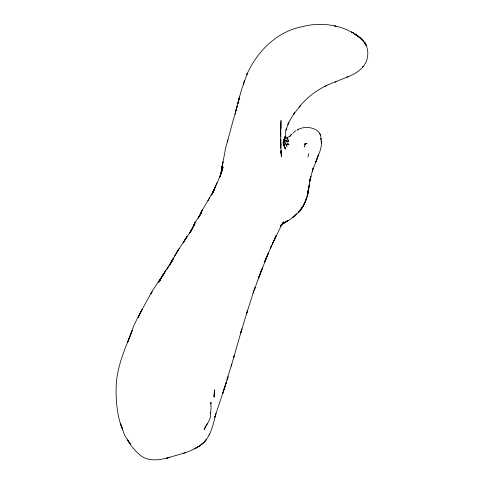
<?xml version="1.0" encoding="UTF-8"?>
<svg xmlns="http://www.w3.org/2000/svg" width="484" height="484" viewBox="0 0 484 484"><rect width="100%" height="100%" fill="white"/><g stroke="black" fill="none" stroke-linecap="round" stroke-linejoin="round"><path stroke-width="0.73" d="M280.478 136.325L280.992 120.522L280.708 128.066M214.394 392.548L214.436 389.88L214.091 397.152L214.388 392.203L214.2 396.402L214.406 393.05M280.545 132.283L280.49 135.042L280.581 131.025M280.478 134.358L280.593 130.734M280.526 132.513L280.762 126.524L280.502 133.511L280.738 125.864L280.865 146.253L280.605 138.956L280.69 141.14M280.823 125.398L280.889 123.862M284.332 137.238L284.374 140.741L284.411 136.44M210.794 403.983L210.927 402.144L211.036 408.889L210.576 413.3L210.57 412.852C211.435 419.271 206.632 424.293 204.151 429.598L205.724 426.289L205.107 427.203M221.714 169.89L222.598 163.997M221.86 168.535L221.726 169.727L221.926 168.305M354.711 34.249L359.921 37.643L363.805 41.684C348.498 25.271 322.677 21.006 301.568 26.862C276.594 31.702 256.853 51.855 246.858 74.506L247.433 73.157L241.395 90.091L225.683 147.91L220.22 176.593M309.96 180.949L310.528 177.005L308.012 191.852L309.355 184.876L308.502 190.2L307.007 196.304M220.492 174.803L220.795 172.643M310.274 178.796L310.008 180.593L310.934 176.478L309.494 181.923L313.106 168.063L312.386 171.033L317.952 156.272L317.31 158.214M222.701 163.513L222.967 161.844L222.513 164.621M222.035 167.301L222.235 166.115L221.981 167.524M222.059 167.186L222.295 165.77M221.86 168.226L222.422 165.177M235.236 114.272L235.46 113.062M308.719 153.452L307.951 156.931M284.289 141.873C286.213 137.559 284.659 132.743 286.467 128.345L286.044 130.111L288.621 122.658L287.95 124.303L291.598 117.503L294.677 112.796L293.715 114.145L300.703 105.264L299.197 107.061C308.701 94.997 321.939 86.448 336.368 81.518L335.158 82.026C344.699 77.561 356.327 75.226 363.121 66.568L362.413 67.53C368.584 60.917 369.661 50.1 364.658 42.507L366.146 45.321L364.658 42.507M239.211 98.113L237.789 103.878L239.495 97.048L238.775 99.801M312.386 171.033L312.616 170.108M221.72 172.425L223.106 167.034L219.712 177.005L220.329 175.432L212.863 192.638L216.941 182.686M238.303 101.852L238.618 100.612M231.219 366.146L231.769 364.143L222.64 393.613L223.796 390.025M240.742 333.034L241.31 331.044L231.304 365.813M236.343 109.239L235.775 111.32L237.275 106.014L236.531 108.597M227.946 139.943L227.383 141.939L227.516 141.473M307.183 195.693L308.635 188.318L307.461 194.992L308.012 192.626C306.051 206.692 295.434 217.219 283.297 223.475L284.326 222.828L282.71 223.923M233.53 357.821L234.099 355.831L233.621 357.494M306.299 198.978L303.172 206.009L304.968 202.445L306.868 196.988M240.826 332.702L247.59 310.365L246.441 313.953L246.979 312.331M223.172 391.979L214.829 417.244L215.876 413.596C213.656 422.55 211.817 432.024 206.287 439.641C196.752 451.457 180.272 453.756 166.653 458.245L169.769 457.199M240.978 332.012L242.03 328.763M247.082 312.011L253.628 291.501M223.263 391.653L226.445 382.191L223.911 389.717M243.252 84.222L244.468 80.677M259.025 276.927L259.672 275.372L258.256 278.79L261.717 269.618L254.578 288.978M317.764 156.828L318.484 154.826L318.042 155.945C320.178 151.335 321.89 146.247 321.315 141.104L321.473 143.627L320.91 138.563L321.152 139.785M261.051 271.548L259.297 276.237M270.889 247.191L271.639 245.406L264.893 261.233L266.72 257.155L264.506 262.413L267.434 255.256L260.501 273.164M253.374 292.233L253.059 293.098L255.213 287.417L253.828 290.854M215.441 186.213L212.912 192.584M261.638 270.072L261.306 270.937L262.038 269.056M267.404 255.606L266.109 258.728M268.227 253.525L267.749 254.687L268.523 252.829M207.551 423.143L205.137 427.094M261.336 270.574L262.764 267.162M270.314 248.492L276.237 235.418L272.262 244.257L281.821 224.491L281.053 225.326M209.046 435.116L209.518 434.118M191.67 230.003L194.756 223.82L191.513 229.942M211.575 195.385L212.337 193.781M304.581 146.319L304.763 146.658L304.158 146.785L305.555 144.262L305.44 143.742L306.977 143.367L304.236 144.232L305.44 143.742M213.293 191.731L214.799 188.415L213.093 191.991L213.849 190.418L201.622 211.32L198.446 217.921M159.914 280.272L163.259 274.247L172.032 261.021L169.4 265.728M191.404 230.566L190.23 232.671M171.596 261.59L172.957 259.055L169.654 265.02L177.283 251.45L191.325 230.209L189.413 233.191M190.224 232.284L195.282 222.162L201.544 212.428L198.337 218.242M158.806 282.009L159.448 280.847L158.71 282.184M159.678 280.587L160.319 279.425M211.931 193.987L213.565 191.035L212.893 192.251M159.684 280.587L165.207 271.554L159.599 280.708L163.029 274.87L152.375 290.83L141.183 311.145L138.188 317.498L142.163 309.488L137.129 318.744L133.723 325.98L127.625 342.309L132.277 330.451C124.854 349.073 116.245 368.052 116.124 388.495C115.96 401.284 117.067 414.244 121.327 426.374L124.6 435.158L130.281 444.046L127.286 439.593C131.642 446.768 136.797 453.756 144.335 457.882C152.387 461.234 161.65 459.788 169.678 457.229M166.907 269.503L172.709 259.521M209.572 197.968L207.938 200.854M172.552 259.805L173.532 258.081L171.729 261.251M159.762 280.266L160.313 279.31M151.637 292.723L150.978 293.867L152.272 291.652M174.258 256.756L176.176 253.483M185.142 239.61L183.079 242.998L186.921 236.809L185.142 239.61L186.939 236.833L186.219 237.94M190.418 231.594L191.985 229.204M179.268 248.395L177.283 251.45M199.523 215.846L201.38 213.033M289.91 136.446L291.011 134.794M165.468 270.949L166.151 269.945M280.962 225.453L282.831 223.191L280.484 226.397L283.636 221.739L280.871 226.088L281.821 224.491L280.956 225.52M292.336 133.669L289.493 136.567L287.254 137.486L285.36 136.815M281.174 225.205L283.279 223.094L280.272 226.101M284.695 141.951L285.354 143.718L286.353 144.535L288.107 143.125M281.156 225.272L282.172 224.352L280.829 225.459L284.126 222.864L281.313 224.963M295.73 130.747L293.165 132.955M297.043 130.414L298.265 129.627M287.254 137.486L288.803 141.213L287.175 142.145L286.02 140.348M297.727 129.664C305.598 125.023 321.315 127.57 320.977 138.89M324.304 86.575L326.906 85.462M346.611 77.246L346.229 77.392L348.571 76.532M183.406 453.345L185.39 452.631M284.568 141.334L286.516 140.917L288.803 141.213M286.601 144.516L289.111 144.153L286.353 144.535L286.831 145.502L284.937 142.586M284.78 140.614L286.516 140.917L287.768 139.005L285.385 137.916M356.478 35.271L361.215 38.484L364.845 42.731M363.557 41.412L365.154 43.572M284.356 146.979L285.796 149.145L284.344 146.827M284.38 146.942L285.56 148.709L285.397 148.007M284.525 147.366L285.058 148.231M365.765 44.582L366.297 45.617M122.633 429.181L120.504 423.796L122.609 429.126M283.805 144.202L283.527 142.514L285.167 148.564M284.156 145.993L284.78 147.638L283.666 143.482L284.217 146.277M319.718 133.094L320.559 135.689M286.885 146.053L287.06 146.767M283.836 144.813L284.429 147.269M283.648 145.72L283.073 142.417L283.188 143.07M280.974 151.286L281.107 152.393L280.986 151.159M283.691 144.202L283.533 139.779L283.914 144.776M281.047 151.813L281.168 153.053L281.071 150.633L281.398 155.497L281.101 152.23L281.337 154.904M280.557 146.41L280.496 144.389L280.684 148.255M281.192 153.065L280.787 143.869M280.466 142.738L280.611 146.059M283.594 142.169L283.6 142.568L283.533 139.779M284.846 144.607L284.846 145.545M308.381 190.508L308.072 192.281L308.556 189.825L307.576 194.314L308.381 190.508M222.67 168.251L222.15 170.731L222.67 168.251M227.625 378.355L227.141 380.013L228.091 376.794L227.625 378.355M317.135 158.492L315.858 161.989L317.135 158.492M221.055 173.544L220.395 175.087L221.581 172.401L221.055 173.544M194.538 223.656L193.703 225.477L195.282 222.162L194.538 223.656M202.59 209.59L200.945 212.857L202.59 209.59M275.65 237.009L274.676 238.939L275.65 237.009M303.982 204.557L302.119 207.69L303.982 204.557M177.174 251.765L176.327 253.192L178.191 250.059L177.174 251.765M302.996 206.281L300.994 209.324L302.996 206.281M301.865 208.059L299.838 210.849L301.865 208.059M300.8 209.59L298.477 212.422L300.8 209.59M206.287 439.641L204.901 441.251L206.287 439.641M204.133 442.201L199.94 445.837L194.58 448.68L199.94 445.837L204.133 442.201M296.692 214.025L293.812 216.505L296.692 214.025M294.072 216.239L292.657 217.37L294.072 216.239M287.508 220.813L286.177 221.702L288.192 220.365L284.822 222.531L287.508 220.813M334.753 25.979L335.884 26.372L334.753 25.979M352.745 32.64L351.408 31.98L353.477 33.039L352.745 32.64M356.986 35.229L354.935 33.88L358.904 36.675L356.986 35.229M281.301 154.329L281.228 153.743L281.609 156.876L281.301 154.329"/></g></svg>
